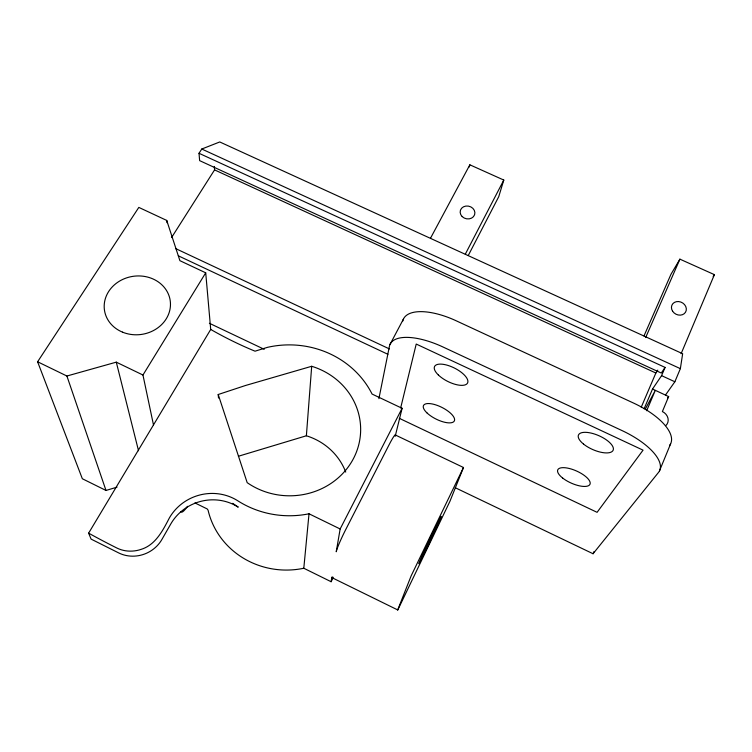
<?xml version="1.0" encoding="UTF-8"?>
<svg xmlns="http://www.w3.org/2000/svg" width="752" height="752" viewBox="0 0 752 752"><rect width="100%" height="100%" fill="white"/><g stroke="black" fill="none" stroke-linecap="round" stroke-linejoin="round"><path stroke-width="1.13" d="M345.723 472.087A62.613 59.69 -2.3 0 0 306.374 435.775L311.695 366.28L245.472 385.503L218.212 394.509L218.512 398.015M333.145 577.715L331.115 581.719L303.799 568.249L309.016 513.785A91.406 85.437 0.5 0 1 237.848 500.832A47.724 45.487 -19 0 0 169.379 517.94C162.921 530.329 155.645 544.89 141.179 549.345C133.301 552.062 124.353 551.771 116.861 548.02A173.383 37.891 29.6 0 1 88.623 533.149L210.71 329.442L205.719 272.826L179.897 260.671L166.728 220.43L138.819 207.402L37.6 361.778L82.335 478.742L105.994 490.454L117.011 487.146M665.492 395.026L674.864 381.762L680.363 368.649L682.656 353.722L219.763 141.959L201.771 149.028L199.017 153.286L199.637 160.637L661.29 373.039L665.078 367.408L199.017 153.286M331.115 581.719L331.914 577.038A18.659 1.363 -64.2 0 0 332.807 576.981M210.71 329.442A159.706 62.595 31 0 0 255.041 351.184L267.383 347.368A91.406 85.437 0.5 0 1 372.09 394.067L402.104 408.298L340.148 528.976L336.247 551.752A19.834 1.56 -64.2 0 1 346.014 529.013L388.634 445.663A19.129 1.485 -64.6 0 1 395.373 435.342M395.251 434.957L463.486 467.5L449.959 501.264L397.78 609.966L331.905 577.63M378.905 398.663L389.414 346.296A52.584 21.319 26.9 0 1 442.862 346.935L621.951 430.539A54.247 21.658 23.4 0 1 658.442 472.5L593.055 553.745L455.289 487.738M400.675 407.913L416.223 344.049L643.054 450.157L597.088 512.328L399.265 418.309M395.214 436.292L402.104 408.298M469.314 166.944L469.859 164.81L503.793 180.057L498.736 196.686L468.252 255.53M397.658 610.041L411.165 575.825L463.486 467.5M659.504 470.827L670.615 443.83M644.116 408.768L652.52 389.028L668.65 396.577L662.38 411.56A9.297 8.187 32.5 0 1 665.802 425.613M593.055 553.745L593.939 551.648M681.086 353.76L714.4 274.649L679.911 259.158L670.953 274.33L643.994 335.928M646.673 410.733L655.302 390.41L645.329 409.013M652.52 389.028L661.581 375.643L665.078 367.408M641.249 407.189L655.857 373.03L657.784 370.125M645.667 337.554L679.911 259.158M465.3 254.176L503.793 180.057M389.997 344.454L403.335 319.271M430.492 238.252L469.859 164.81M153.483 424.927L142.955 375.022L205.719 272.826M171.541 237.585L214.564 169.896L214.329 166.436M713.169 276.529L714.4 274.649M667.503 398.193L668.65 396.577M238.403 456.248L306.374 435.775M37.6 361.778L66.9 376.019L116.287 362.154L142.955 375.022M201.771 149.028L680.363 368.649M214.564 169.896L655.857 373.03M661.581 375.643L674.864 381.762M175.498 248.517L389.433 348.928M178.346 255.821L387.9 354.295M209.394 323.275L264.206 349.304M309.016 513.785L340.148 528.976M194.937 502.919L207.232 508.963L208.069 510.157A80.511 76.76 -2.3 0 0 303.799 568.249M88.623 533.149L91.105 539.109L118.628 552.889A31.894 29.742 -23.7 0 0 161.915 539.438L170.723 524.069A47.066 44.923 -19.8 0 1 238.234 507.13A90.184 84.487 0.3 0 1 232.753 503.332M66.9 376.019L105.994 490.454M218.212 394.509L247.182 482.652A71.083 66.43 0.5 0 0 352.697 459.998A71.083 66.43 0.5 0 0 311.695 366.28M116.287 362.154L138.528 450.739M166.728 220.43L167.038 222.724M187.492 506.312A18.462 3.506 -63 0 1 180.903 511.557M669.515 445.569A53.73 22.466 23.2 0 0 633.739 403.157L456.201 320.794A52.095 22.118 26.9 0 0 402.724 321.179M122.538 332.158A33.22 29.347 -8.3 0 0 170.413 302.53A33.22 29.347 -8.3 0 0 119.032 281.417A33.22 29.347 -8.3 0 0 122.538 332.158M424.485 552.87A26.113 0.564 -64.7 0 0 441.198 516.408A26.113 0.564 -64.7 0 0 424.438 550.68A26.113 0.564 -64.7 0 0 424.485 552.87M583.533 444.075A18.922 7.576 23.7 0 0 612.861 450.73A18.922 7.576 23.7 0 0 591.025 433.067A18.922 7.576 23.7 0 0 583.533 444.075M438.388 375.013A18.433 7.473 26.6 0 0 466.983 383.802A18.433 7.473 26.6 0 0 447.863 365.397A18.433 7.473 26.6 0 0 438.388 375.013M427.192 413.111A17.23 6.524 26.6 0 0 453.794 421.646A17.23 6.524 26.6 0 0 435.775 404.886A17.23 6.524 26.6 0 0 427.192 413.111M562.656 478.046A17.653 6.608 24.1 0 0 589.756 484.664A17.653 6.608 24.1 0 0 569.179 468.458A17.653 6.608 24.1 0 0 562.656 478.046M672.598 311.215A7.689 6.561 27.6 0 0 685.504 312.249A7.689 6.561 27.6 0 0 678.586 301.552A7.689 6.561 27.6 0 0 672.598 311.215M462.17 216.576A7.435 6.411 14.3 0 0 474.597 214.743A7.435 6.411 14.3 0 0 465.808 206.076A7.435 6.411 14.3 0 0 462.17 216.576"/></g></svg>
